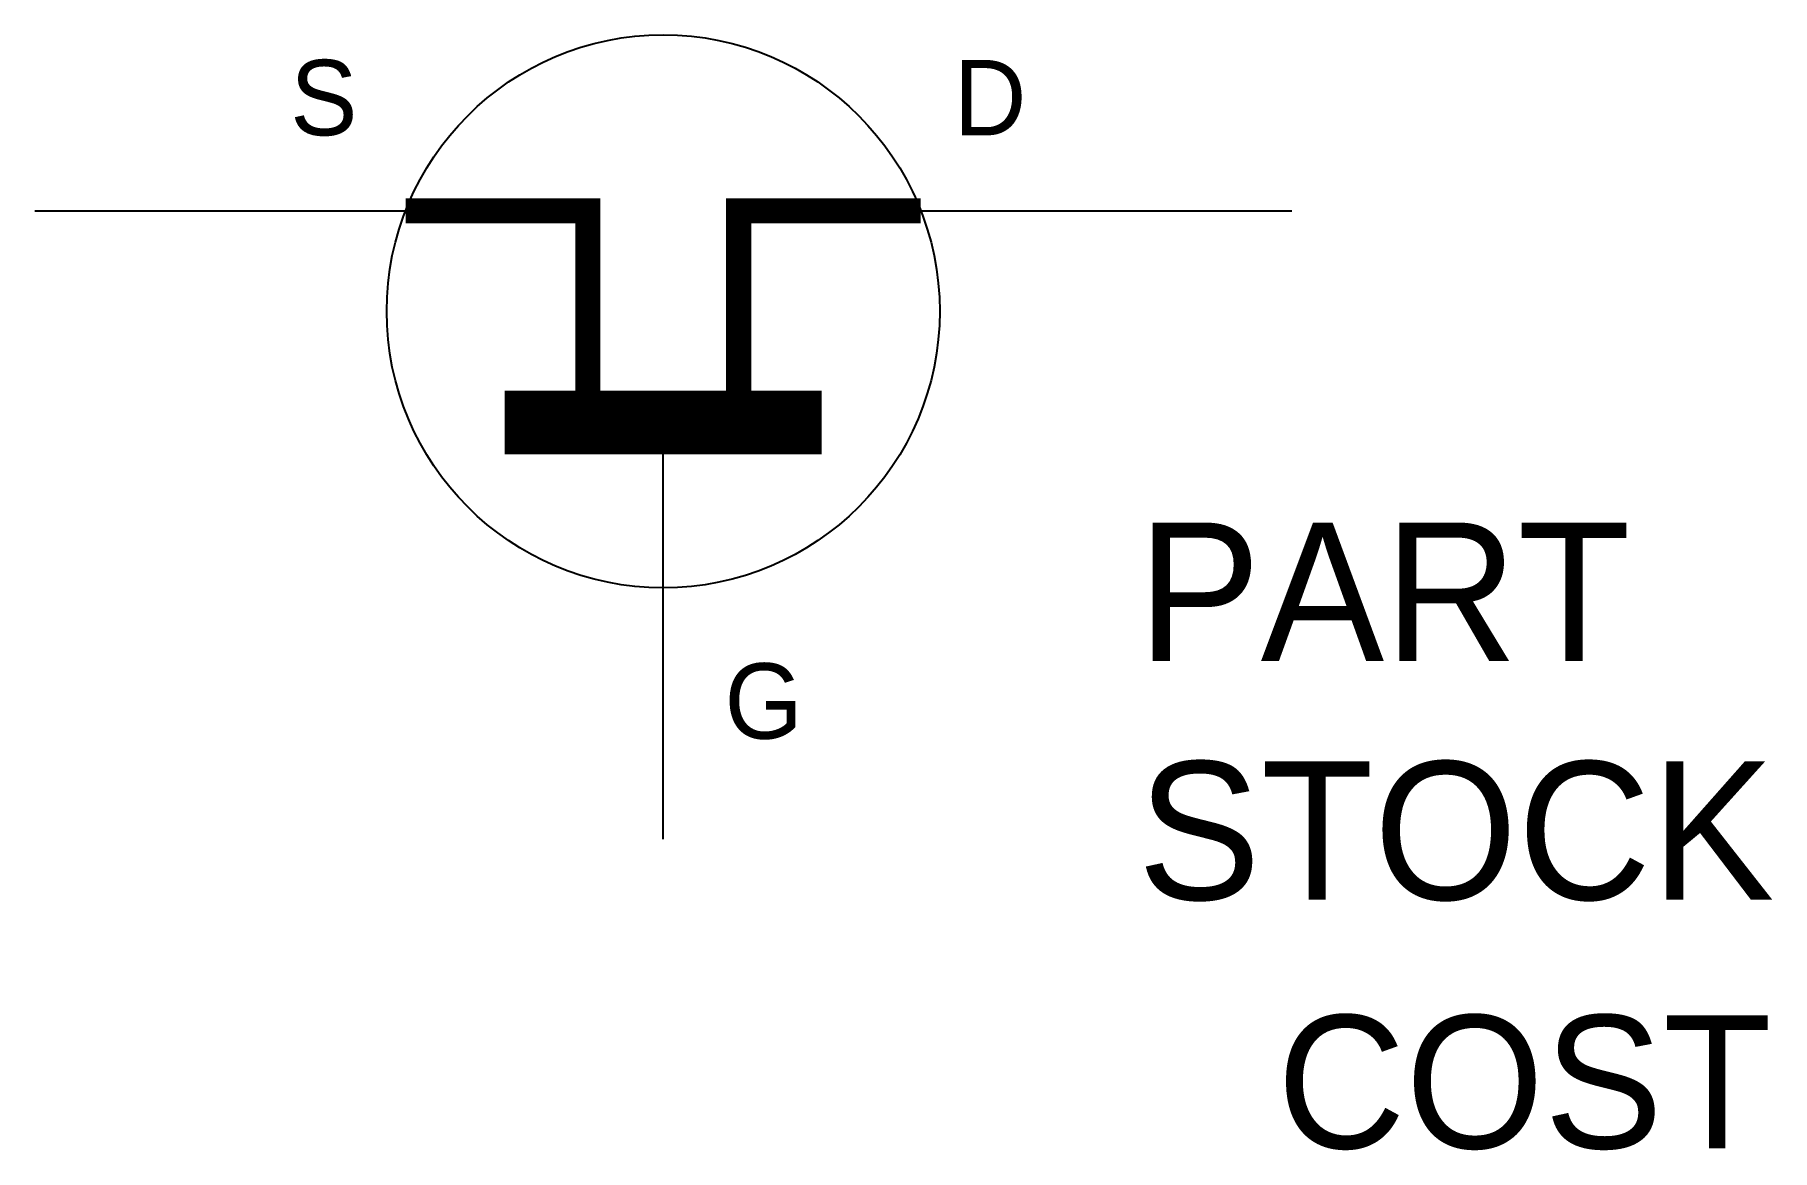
# Model space of a CAD drawing. Extents: x 0 to 1.38, y -0.75 to 0.14.
import ezdxf
from ezdxf.enums import TextEntityAlignment as Align

# ---------------------------------------------------------------- set-up
doc = ezdxf.new("R2010")
doc.units = 0
doc.layers.get('0').update_dxf_attribs({"linetype": 'CONTINUOUS'})

msp = doc.modelspace()

# ---------------------------------------------------------------- linework, layer by layer
at = {"color": 0}
for p, q in [((0, 0), (0.2951, 0)), ((0.7049, 0), (1, 0)), ((0.5, -0.5), (0.5, -0.1684))]:
    msp.add_line(p, q, dxfattribs=at)
for points, const_width in [([(0.44, -0.17), (0.44, 0), (0.2951, 0)], 0.02), ([(0.56, -0.17), (0.56, 0), (0.7049, 0)], 0.02), ([(0.3739, -0.1684), (0.6261, -0.1684)], 0.0505)]:
    msp.add_lwpolyline(points, dxfattribs=dict(at, const_width=const_width))
msp.add_circle((0.5, -0.08), 0.22, dxfattribs=at)

# ---------------------------------------------------------------- texts
for s, p in [('S', (0.23, 0.06)), ('D', (0.76, 0.06)), ('G', (0.58, -0.42))]:
    msp.add_text(s, height=0.06, dxfattribs=at).set_placement(p, align=Align.CENTER)
for tag, p, s, height, flags in [('PART', (0.8773, -0.3581), 'XXXXX', 0.11, 8), ('STOCK', (0.8773, -0.5481), 'XXXXXXX', 0.11, 8), ('COST', (0.9883, -0.7459), 'XX.XX', 0.10595, 9)]:
    msp.add_attdef(tag, p, s, height=height, dxfattribs=dict(at, flags=flags))

doc.saveas('drawing.dxf')
